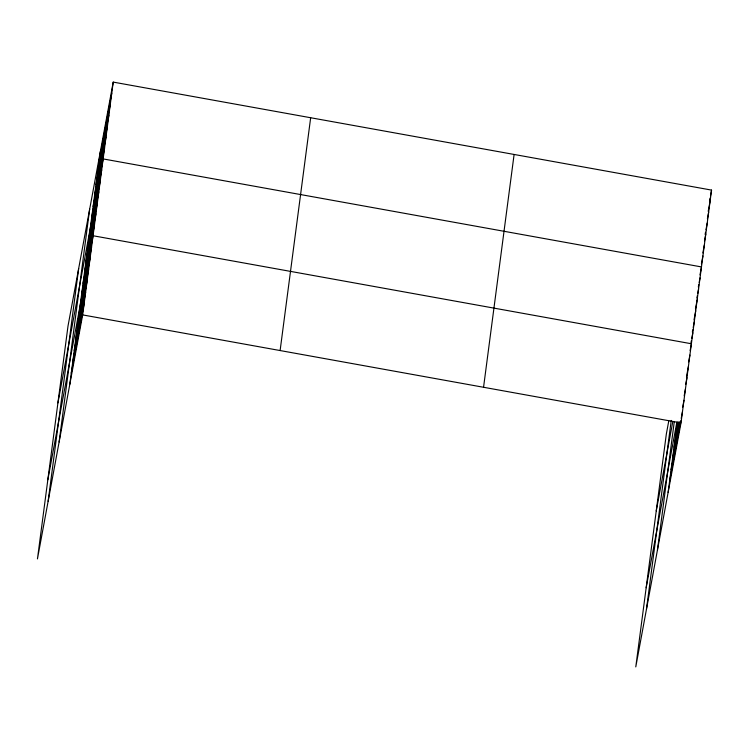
<?xml version="1.0" encoding="UTF-8"?>
<svg xmlns="http://www.w3.org/2000/svg" width="749" height="749" viewBox="0 0 749 749"><rect width="100%" height="100%" fill="white"/><g stroke="black" fill="none" stroke-linecap="round" stroke-linejoin="round"><path stroke-width="1.12" d="M48.123 501.324L78.673 268.517M59.115 442.013L89.665 209.196M69.788 384.434L100.338 151.626M113.221 82.1L68 326.087L37.45 558.904L82.671 314.908L113.221 82.1L711.55 190.096L681 422.913L635.779 666.9L666.329 434.092L668.791 420.807M280.117 350.551L310.666 117.733M483.554 387.27L514.104 154.463M646.443 609.33L671.235 420.423M657.444 550.009L674.306 421.472M668.108 492.439L677.311 422.333M98.896 162.599L111.779 93.073M97.454 173.571L110.346 104.045M96.012 184.554L108.905 115.018M94.571 195.526L107.463 126.001M93.138 206.499L106.021 136.973M91.696 217.482L104.579 147.946M57.916 402.915L103.137 158.919L701.467 266.925L699.987 274.902M88.813 239.427L101.705 169.901M87.371 250.4L100.263 180.874M85.929 261.382L98.821 191.847M84.497 272.355L97.379 202.82M83.055 283.328L95.938 213.802M81.613 294.301L94.496 224.775M47.833 479.744L93.063 235.748L691.383 343.754L690.119 350.598M78.692 316.584L91.575 247.058M77.203 327.893L90.095 258.368M75.724 339.203L88.607 269.677M74.235 350.513L87.127 280.978M72.756 361.823L85.639 292.288M71.267 373.124L84.16 303.598M709.649 200.358L710.071 198.082M710.492 195.798L711.55 190.096M708.208 211.33L710.108 201.078M707.402 218.886L708.666 212.051M705.118 234.428L705.539 232.143M705.961 229.868L707.225 223.024M704.519 240.841L705.792 233.997M702.871 252.956L704.35 244.979M701.429 263.929L702.908 255.952M656.246 510.921L672.836 421.406M698.34 287.026L698.761 284.742M699.182 282.467L700.025 277.907M696.898 297.999L697.319 295.715M697.74 293.439L698.583 288.88M695.456 308.972L697.15 299.853M694.014 319.945L695.709 310.826M692.366 332.06L692.788 329.785M693.209 327.5L694.267 321.808M690.924 343.042L691.346 340.758M691.767 338.482L692.825 332.781M646.162 587.75L676.862 422.146M677.012 424.589L677.442 422.314M688.631 361.898L689.904 355.063M675.532 435.899L678.07 422.221M686.515 376.625L688.415 366.373M674.044 447.209L678.697 422.136M685.663 384.518L686.936 377.683M672.565 458.519L679.324 422.043M684.183 395.828L685.447 388.984M671.076 469.82L679.952 421.949M682.695 407.138L683.968 400.294M669.597 481.13L680.794 420.723M681.216 418.438L682.479 411.604M82.671 314.908L681 422.913"/></g></svg>
